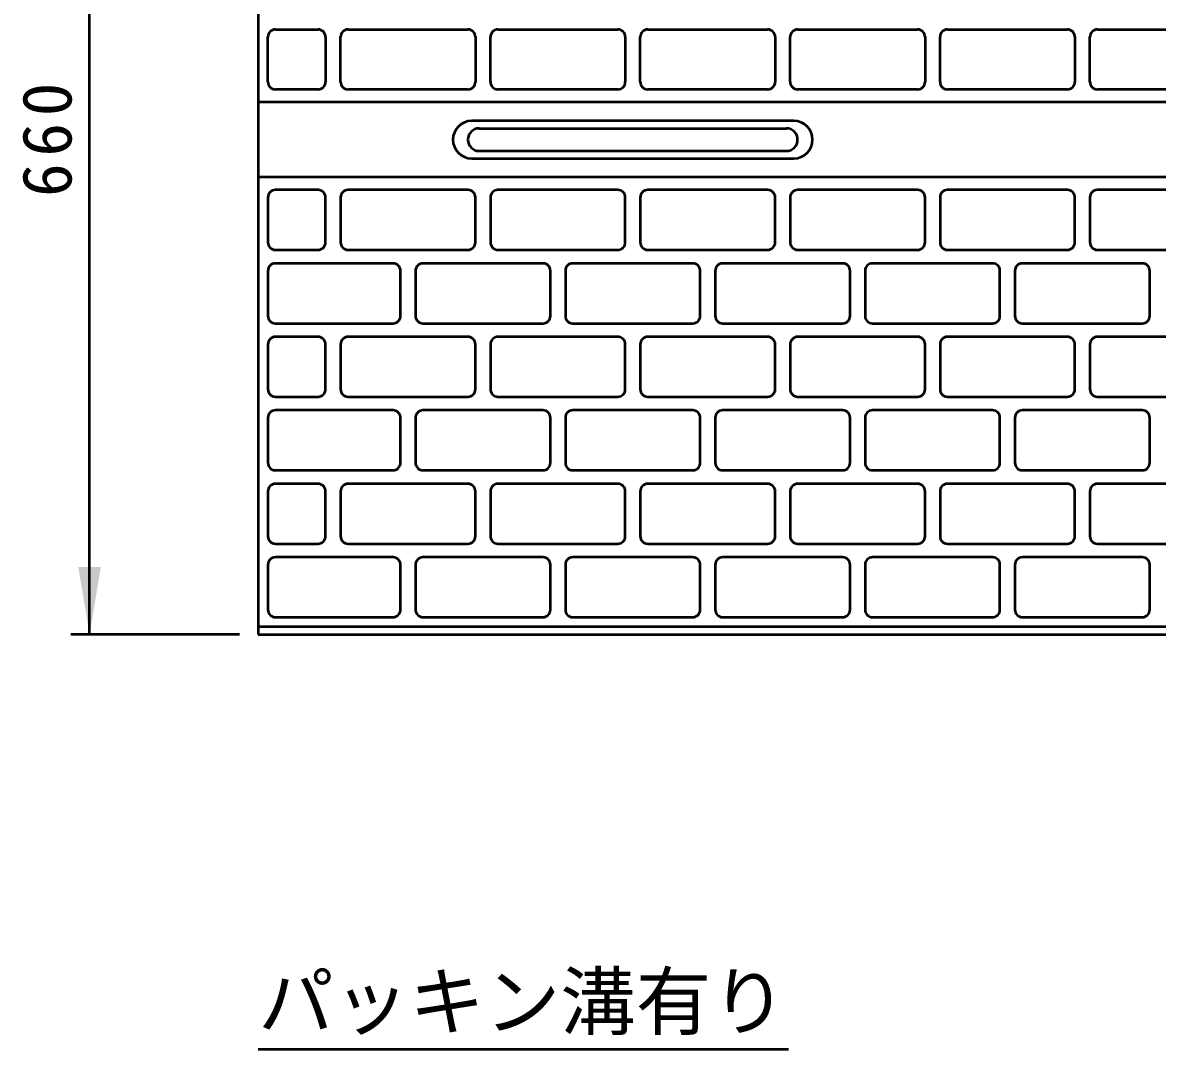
# Model space of a CAD drawing. Units: millimetres, scale not verified. Extents: x 100 to 4105, y 100 to 2870.
# Drawn here: x 2049 to 2655, y 1785 to 2333 of the extents above; entities that cross this region are included whole.
import ezdxf
from ezdxf.enums import TextEntityAlignment as Align

# ---------------------------------------------------------------- set-up
doc = ezdxf.new("R2010")
doc.units = ezdxf.units.MM
doc.header["$LTSCALE"] = 5
doc.layers.add('V-nasSTD', color=7, linetype='Continuous', lineweight=50)
doc.styles.add('ＭＳ ゴシック', font='')
doc.styles.get('ＭＳ ゴシック').set_extended_font_data('MS Gothic')

msp = doc.modelspace()

# ---------------------------------------------------------------- hatches: boundary and pattern name
at = {"layer": 'V-nasSTD'}
msp.add_hatch(color=256, dxfattribs=at).paths.add_polyline_path([(2078.975, 2042.142), (2084.975, 2006.142), (2090.975, 2042.142)])

# ---------------------------------------------------------------- linework, layer by layer
for p, q in [((2084.975, 2006.142), (2084.975, 2534.142)), ((2174.975, 2534.142), (2174.975, 2006.142)), ((2184.175, 2328.942), (2206.975, 2328.942)), ((2222.975, 2328.942), (2286.975, 2328.942)), ((2302.975, 2328.942), (2366.975, 2328.942)), ((2382.975, 2328.942), (2446.975, 2328.942)), ((2462.975, 2328.942), (2526.975, 2328.942)), ((2542.975, 2328.942), (2606.975, 2328.942)), ((2622.975, 2328.942), (2686.975, 2328.942)), ((2180.175, 2300.942), (2180.175, 2324.942)), ((2210.975, 2324.942), (2210.975, 2300.942)), ((2218.975, 2300.942), (2218.975, 2324.942)), ((2290.975, 2324.942), (2290.975, 2300.942)), ((2298.975, 2300.942), (2298.975, 2324.942)), ((2370.975, 2324.942), (2370.975, 2300.942)), ((2378.975, 2300.942), (2378.975, 2324.942)), ((2450.975, 2324.942), (2450.975, 2300.942)), ((2458.975, 2300.942), (2458.975, 2324.942)), ((2530.975, 2324.942), (2530.975, 2300.942)), ((2538.975, 2300.942), (2538.975, 2324.942)), ((2610.975, 2324.942), (2610.975, 2300.942)), ((2618.975, 2300.942), (2618.975, 2324.942)), ((2206.975, 2296.942), (2184.175, 2296.942)), ((2286.975, 2296.942), (2222.975, 2296.942)), ((2366.975, 2296.942), (2302.975, 2296.942)), ((2446.975, 2296.942), (2382.975, 2296.942)), ((2526.975, 2296.942), (2462.975, 2296.942)), ((2606.975, 2296.942), (2542.975, 2296.942)), ((2686.975, 2296.942), (2622.975, 2296.942)), ((2974.975, 2290.142), (2174.975, 2290.142)), ((2460.975, 2280.142), (2288.975, 2280.142)), ((2292.975, 2276.142), (2456.975, 2276.142)), ((2288.975, 2260.142), (2460.975, 2260.142)), ((2292.975, 2264.142), (2456.975, 2264.142)), ((2974.975, 2250.142), (2174.975, 2250.142)), ((2206.975, 2243.342), (2184.175, 2243.342)), ((2286.975, 2243.342), (2222.975, 2243.342)), ((2366.975, 2243.342), (2302.975, 2243.342)), ((2446.975, 2243.342), (2382.975, 2243.342)), ((2526.975, 2243.342), (2462.975, 2243.342)), ((2606.975, 2243.342), (2542.975, 2243.342)), ((2686.975, 2243.342), (2622.975, 2243.342)), ((2180.175, 2239.342), (2180.175, 2215.342)), ((2210.975, 2215.342), (2210.975, 2239.342)), ((2218.975, 2239.342), (2218.975, 2215.342)), ((2290.975, 2215.342), (2290.975, 2239.342)), ((2298.975, 2239.342), (2298.975, 2215.342)), ((2370.975, 2215.342), (2370.975, 2239.342)), ((2378.975, 2239.342), (2378.975, 2215.342)), ((2450.975, 2215.342), (2450.975, 2239.342)), ((2458.975, 2239.342), (2458.975, 2215.342)), ((2530.975, 2215.342), (2530.975, 2239.342)), ((2538.975, 2239.342), (2538.975, 2215.342)), ((2610.975, 2215.342), (2610.975, 2239.342)), ((2618.975, 2239.342), (2618.975, 2215.342)), ((2184.175, 2211.342), (2206.975, 2211.342)), ((2222.975, 2211.342), (2286.975, 2211.342)), ((2302.975, 2211.342), (2366.975, 2211.342)), ((2382.975, 2211.342), (2446.975, 2211.342)), ((2462.975, 2211.342), (2526.975, 2211.342)), ((2542.975, 2211.342), (2606.975, 2211.342)), ((2622.975, 2211.342), (2686.975, 2211.342)), ((2180.175, 2200.142), (2180.175, 2176.142)), ((2246.975, 2204.142), (2184.175, 2204.142)), ((2250.975, 2176.142), (2250.975, 2200.142)), ((2258.975, 2200.142), (2258.975, 2176.142)), ((2326.975, 2204.142), (2262.975, 2204.142)), ((2330.975, 2176.142), (2330.975, 2200.142)), ((2338.975, 2200.142), (2338.975, 2176.142)), ((2406.975, 2204.142), (2342.975, 2204.142)), ((2410.975, 2176.142), (2410.975, 2200.142)), ((2418.975, 2200.142), (2418.975, 2176.142)), ((2486.975, 2204.142), (2422.975, 2204.142)), ((2490.975, 2176.142), (2490.975, 2200.142)), ((2498.975, 2200.142), (2498.975, 2176.142)), ((2566.975, 2204.142), (2502.975, 2204.142)), ((2570.975, 2176.142), (2570.975, 2200.142)), ((2578.975, 2200.142), (2578.975, 2176.142)), ((2646.975, 2204.142), (2582.975, 2204.142)), ((2650.975, 2176.142), (2650.975, 2200.142)), ((2184.175, 2172.142), (2246.975, 2172.142)), ((2262.975, 2172.142), (2326.975, 2172.142)), ((2342.975, 2172.142), (2406.975, 2172.142)), ((2422.975, 2172.142), (2486.975, 2172.142)), ((2502.975, 2172.142), (2566.975, 2172.142)), ((2582.975, 2172.142), (2646.975, 2172.142)), ((2206.975, 2164.942), (2184.175, 2164.942)), ((2286.975, 2164.942), (2222.975, 2164.942)), ((2366.975, 2164.942), (2302.975, 2164.942)), ((2446.975, 2164.942), (2382.975, 2164.942)), ((2526.975, 2164.942), (2462.975, 2164.942)), ((2606.975, 2164.942), (2542.975, 2164.942)), ((2686.975, 2164.942), (2622.975, 2164.942)), ((2180.175, 2160.942), (2180.175, 2136.942)), ((2210.975, 2136.942), (2210.975, 2160.942)), ((2218.975, 2160.942), (2218.975, 2136.942)), ((2290.975, 2136.942), (2290.975, 2160.942)), ((2298.975, 2160.942), (2298.975, 2136.942)), ((2370.975, 2136.942), (2370.975, 2160.942)), ((2378.975, 2160.942), (2378.975, 2136.942)), ((2450.975, 2136.942), (2450.975, 2160.942)), ((2458.975, 2160.942), (2458.975, 2136.942)), ((2530.975, 2136.942), (2530.975, 2160.942)), ((2538.975, 2160.942), (2538.975, 2136.942)), ((2610.975, 2136.942), (2610.975, 2160.942)), ((2618.975, 2160.942), (2618.975, 2136.942)), ((2184.175, 2132.942), (2206.975, 2132.942)), ((2222.975, 2132.942), (2286.975, 2132.942)), ((2302.975, 2132.942), (2366.975, 2132.942)), ((2382.975, 2132.942), (2446.975, 2132.942)), ((2462.975, 2132.942), (2526.975, 2132.942)), ((2542.975, 2132.942), (2606.975, 2132.942)), ((2622.975, 2132.942), (2686.975, 2132.942)), ((2180.175, 2121.742), (2180.175, 2097.742)), ((2246.975, 2125.742), (2184.175, 2125.742)), ((2250.975, 2097.742), (2250.975, 2121.742)), ((2258.975, 2121.742), (2258.975, 2097.742)), ((2326.975, 2125.742), (2262.975, 2125.742)), ((2330.975, 2097.742), (2330.975, 2121.742)), ((2338.975, 2121.742), (2338.975, 2097.742)), ((2406.975, 2125.742), (2342.975, 2125.742)), ((2410.975, 2097.742), (2410.975, 2121.742)), ((2418.975, 2121.742), (2418.975, 2097.742)), ((2486.975, 2125.742), (2422.975, 2125.742)), ((2490.975, 2097.742), (2490.975, 2121.742)), ((2498.975, 2121.742), (2498.975, 2097.742)), ((2566.975, 2125.742), (2502.975, 2125.742)), ((2570.975, 2097.742), (2570.975, 2121.742)), ((2578.975, 2121.742), (2578.975, 2097.742)), ((2646.975, 2125.742), (2582.975, 2125.742)), ((2650.975, 2097.742), (2650.975, 2121.742)), ((2184.175, 2093.742), (2246.975, 2093.742)), ((2262.975, 2093.742), (2326.975, 2093.742)), ((2342.975, 2093.742), (2406.975, 2093.742)), ((2422.975, 2093.742), (2486.975, 2093.742)), ((2502.975, 2093.742), (2566.975, 2093.742)), ((2582.975, 2093.742), (2646.975, 2093.742)), ((2206.975, 2086.542), (2184.175, 2086.542)), ((2286.975, 2086.542), (2222.975, 2086.542)), ((2366.975, 2086.542), (2302.975, 2086.542)), ((2446.975, 2086.542), (2382.975, 2086.542)), ((2526.975, 2086.542), (2462.975, 2086.542)), ((2606.975, 2086.542), (2542.975, 2086.542)), ((2686.975, 2086.542), (2622.975, 2086.542)), ((2180.175, 2082.542), (2180.175, 2058.542)), ((2210.975, 2058.542), (2210.975, 2082.542)), ((2218.975, 2082.542), (2218.975, 2058.542)), ((2290.975, 2058.542), (2290.975, 2082.542)), ((2298.975, 2082.542), (2298.975, 2058.542)), ((2370.975, 2058.542), (2370.975, 2082.542)), ((2378.975, 2082.542), (2378.975, 2058.542)), ((2450.975, 2058.542), (2450.975, 2082.542)), ((2458.975, 2082.542), (2458.975, 2058.542)), ((2530.975, 2058.542), (2530.975, 2082.542)), ((2538.975, 2082.542), (2538.975, 2058.542)), ((2610.975, 2058.542), (2610.975, 2082.542)), ((2618.975, 2082.542), (2618.975, 2058.542)), ((2184.175, 2054.542), (2206.975, 2054.542)), ((2222.975, 2054.542), (2286.975, 2054.542)), ((2302.975, 2054.542), (2366.975, 2054.542)), ((2382.975, 2054.542), (2446.975, 2054.542)), ((2462.975, 2054.542), (2526.975, 2054.542)), ((2542.975, 2054.542), (2606.975, 2054.542)), ((2622.975, 2054.542), (2686.975, 2054.542)), ((2246.975, 2047.342), (2184.175, 2047.342)), ((2326.975, 2047.342), (2262.975, 2047.342)), ((2406.975, 2047.342), (2342.975, 2047.342)), ((2486.975, 2047.342), (2422.975, 2047.342)), ((2566.975, 2047.342), (2502.975, 2047.342)), ((2646.975, 2047.342), (2582.975, 2047.342)), ((2180.175, 2043.342), (2180.175, 2019.342)), ((2250.975, 2019.342), (2250.975, 2043.342)), ((2258.975, 2043.342), (2258.975, 2019.342)), ((2330.975, 2019.342), (2330.975, 2043.342)), ((2338.975, 2043.342), (2338.975, 2019.342)), ((2410.975, 2019.342), (2410.975, 2043.342)), ((2418.975, 2043.342), (2418.975, 2019.342)), ((2490.975, 2019.342), (2490.975, 2043.342)), ((2498.975, 2043.342), (2498.975, 2019.342)), ((2570.975, 2019.342), (2570.975, 2043.342)), ((2578.975, 2043.342), (2578.975, 2019.342)), ((2650.975, 2019.342), (2650.975, 2043.342)), ((2184.175, 2015.342), (2246.975, 2015.342)), ((2262.975, 2015.342), (2326.975, 2015.342)), ((2342.975, 2015.342), (2406.975, 2015.342)), ((2422.975, 2015.342), (2486.975, 2015.342)), ((2502.975, 2015.342), (2566.975, 2015.342)), ((2582.975, 2015.342), (2646.975, 2015.342)), ((2164.975, 2006.142), (2074.975, 2006.142)), ((2974.975, 2010.142), (2174.975, 2010.142)), ((2174.975, 2006.142), (3774.975, 2006.142)), ((2174.975, 1784.815), (2458.182, 1784.815))]:
    msp.add_line(p, q, dxfattribs=at)
for centre, radius, start, end in [((2184.175, 2324.942), 4, 90, 180), ((2206.975, 2324.942), 4, 0, 90), ((2222.975, 2324.942), 4, 90, 180), ((2286.975, 2324.942), 4, 0, 90), ((2302.975, 2324.942), 4, 90, 180), ((2366.975, 2324.942), 4, 0, 90), ((2382.975, 2324.942), 4, 90, 180), ((2446.975, 2324.942), 4, 0, 90), ((2462.975, 2324.942), 4, 90, 180), ((2526.975, 2324.942), 4, 0, 90), ((2542.975, 2324.942), 4, 90, 180), ((2606.975, 2324.942), 4, 0, 90), ((2622.975, 2324.942), 4, 90, 180), ((2184.175, 2300.942), 4, 180, 270), ((2206.975, 2300.942), 4, 270, 0), ((2222.975, 2300.942), 4, 180, 270), ((2286.975, 2300.942), 4, 270, 0), ((2302.975, 2300.942), 4, 180, 270), ((2366.975, 2300.942), 4, 270, 0), ((2382.975, 2300.942), 4, 180, 270), ((2446.975, 2300.942), 4, 270, 0), ((2462.975, 2300.942), 4, 180, 270), ((2526.975, 2300.942), 4, 270, 0), ((2542.975, 2300.942), 4, 180, 270), ((2606.975, 2300.942), 4, 270, 0), ((2622.975, 2300.942), 4, 180, 270), ((2288.975, 2270.142), 10, 90, 270), ((2460.975, 2270.142), 10, 270, 90), ((2292.975, 2270.142), 6, 90, 270), ((2456.975, 2270.142), 6, 270, 90), ((2184.175, 2239.342), 4, 90, 180), ((2206.975, 2239.342), 4, 0, 90), ((2222.975, 2239.342), 4, 90, 180), ((2286.975, 2239.342), 4, 0, 90), ((2302.975, 2239.342), 4, 90, 180), ((2366.975, 2239.342), 4, 0, 90), ((2382.975, 2239.342), 4, 90, 180), ((2446.975, 2239.342), 4, 0, 90), ((2462.975, 2239.342), 4, 90, 180), ((2526.975, 2239.342), 4, 0, 90), ((2542.975, 2239.342), 4, 90, 180), ((2606.975, 2239.342), 4, 0, 90), ((2622.975, 2239.342), 4, 90, 180), ((2184.175, 2215.342), 4, 180, 270), ((2206.975, 2215.342), 4, 270, 0), ((2222.975, 2215.342), 4, 180, 270), ((2286.975, 2215.342), 4, 270, 0), ((2302.975, 2215.342), 4, 180, 270), ((2366.975, 2215.342), 4, 270, 0), ((2382.975, 2215.342), 4, 180, 270), ((2446.975, 2215.342), 4, 270, 0), ((2462.975, 2215.342), 4, 180, 270), ((2526.975, 2215.342), 4, 270, 0), ((2542.975, 2215.342), 4, 180, 270), ((2606.975, 2215.342), 4, 270, 0), ((2622.975, 2215.342), 4, 180, 270), ((2184.175, 2200.142), 4, 90, 180), ((2246.975, 2200.142), 4, 0, 90), ((2262.975, 2200.142), 4, 90, 180), ((2326.975, 2200.142), 4, 0, 90), ((2342.975, 2200.142), 4, 90, 180), ((2406.975, 2200.142), 4, 0, 90), ((2422.975, 2200.142), 4, 90, 180), ((2486.975, 2200.142), 4, 0, 90), ((2502.975, 2200.142), 4, 90, 180), ((2566.975, 2200.142), 4, 0, 90), ((2582.975, 2200.142), 4, 90, 180), ((2646.975, 2200.142), 4, 0, 90), ((2184.175, 2176.142), 4, 180, 270), ((2246.975, 2176.142), 4, 270, 0), ((2262.975, 2176.142), 4, 180, 270), ((2326.975, 2176.142), 4, 270, 0), ((2342.975, 2176.142), 4, 180, 270), ((2406.975, 2176.142), 4, 270, 0), ((2422.975, 2176.142), 4, 180, 270), ((2486.975, 2176.142), 4, 270, 0), ((2502.975, 2176.142), 4, 180, 270), ((2566.975, 2176.142), 4, 270, 0), ((2582.975, 2176.142), 4, 180, 270), ((2646.975, 2176.142), 4, 270, 0), ((2184.175, 2160.942), 4, 90, 180), ((2206.975, 2160.942), 4, 0, 90), ((2222.975, 2160.942), 4, 90, 180), ((2286.975, 2160.942), 4, 0, 90), ((2302.975, 2160.942), 4, 90, 180), ((2366.975, 2160.942), 4, 0, 90), ((2382.975, 2160.942), 4, 90, 180), ((2446.975, 2160.942), 4, 0, 90), ((2462.975, 2160.942), 4, 90, 180), ((2526.975, 2160.942), 4, 0, 90), ((2542.975, 2160.942), 4, 90, 180), ((2606.975, 2160.942), 4, 0, 90), ((2622.975, 2160.942), 4, 90, 180), ((2184.175, 2136.942), 4, 180, 270), ((2206.975, 2136.942), 4, 270, 0), ((2222.975, 2136.942), 4, 180, 270), ((2286.975, 2136.942), 4, 270, 0), ((2302.975, 2136.942), 4, 180, 270), ((2366.975, 2136.942), 4, 270, 0), ((2382.975, 2136.942), 4, 180, 270), ((2446.975, 2136.942), 4, 270, 0), ((2462.975, 2136.942), 4, 180, 270), ((2526.975, 2136.942), 4, 270, 0), ((2542.975, 2136.942), 4, 180, 270), ((2606.975, 2136.942), 4, 270, 0), ((2622.975, 2136.942), 4, 180, 270), ((2184.175, 2121.742), 4, 90, 180), ((2246.975, 2121.742), 4, 0, 90), ((2262.975, 2121.742), 4, 90, 180), ((2326.975, 2121.742), 4, 0, 90), ((2342.975, 2121.742), 4, 90, 180), ((2406.975, 2121.742), 4, 0, 90), ((2422.975, 2121.742), 4, 90, 180), ((2486.975, 2121.742), 4, 0, 90), ((2502.975, 2121.742), 4, 90, 180), ((2566.975, 2121.742), 4, 0, 90), ((2582.975, 2121.742), 4, 90, 180), ((2646.975, 2121.742), 4, 0, 90), ((2184.175, 2097.742), 4, 180, 270), ((2246.975, 2097.742), 4, 270, 0), ((2262.975, 2097.742), 4, 180, 270), ((2326.975, 2097.742), 4, 270, 0), ((2342.975, 2097.742), 4, 180, 270), ((2406.975, 2097.742), 4, 270, 0), ((2422.975, 2097.742), 4, 180, 270), ((2486.975, 2097.742), 4, 270, 0), ((2502.975, 2097.742), 4, 180, 270), ((2566.975, 2097.742), 4, 270, 0), ((2582.975, 2097.742), 4, 180, 270), ((2646.975, 2097.742), 4, 270, 0), ((2184.175, 2082.542), 4, 90, 180), ((2206.975, 2082.542), 4, 0, 90), ((2222.975, 2082.542), 4, 90, 180), ((2286.975, 2082.542), 4, 0, 90), ((2302.975, 2082.542), 4, 90, 180), ((2366.975, 2082.542), 4, 0, 90), ((2382.975, 2082.542), 4, 90, 180), ((2446.975, 2082.542), 4, 0, 90), ((2462.975, 2082.542), 4, 90, 180), ((2526.975, 2082.542), 4, 0, 90), ((2542.975, 2082.542), 4, 90, 180), ((2606.975, 2082.542), 4, 0, 90), ((2622.975, 2082.542), 4, 90, 180), ((2184.175, 2058.542), 4, 180, 270), ((2206.975, 2058.542), 4, 270, 0), ((2222.975, 2058.542), 4, 180, 270), ((2286.975, 2058.542), 4, 270, 0), ((2302.975, 2058.542), 4, 180, 270), ((2366.975, 2058.542), 4, 270, 0), ((2382.975, 2058.542), 4, 180, 270), ((2446.975, 2058.542), 4, 270, 0), ((2462.975, 2058.542), 4, 180, 270), ((2526.975, 2058.542), 4, 270, 0), ((2542.975, 2058.542), 4, 180, 270), ((2606.975, 2058.542), 4, 270, 0), ((2622.975, 2058.542), 4, 180, 270), ((2184.175, 2043.342), 4, 90, 180), ((2246.975, 2043.342), 4, 0, 90), ((2262.975, 2043.342), 4, 90, 180), ((2326.975, 2043.342), 4, 0, 90), ((2342.975, 2043.342), 4, 90, 180), ((2406.975, 2043.342), 4, 0, 90), ((2422.975, 2043.342), 4, 90, 180), ((2486.975, 2043.342), 4, 0, 90), ((2502.975, 2043.342), 4, 90, 180), ((2566.975, 2043.342), 4, 0, 90), ((2582.975, 2043.342), 4, 90, 180), ((2646.975, 2043.342), 4, 0, 90), ((2184.175, 2019.342), 4, 180, 270), ((2246.975, 2019.342), 4, 270, 0), ((2262.975, 2019.342), 4, 180, 270), ((2326.975, 2019.342), 4, 270, 0), ((2342.975, 2019.342), 4, 180, 270), ((2406.975, 2019.342), 4, 270, 0), ((2422.975, 2019.342), 4, 180, 270), ((2486.975, 2019.342), 4, 270, 0), ((2502.975, 2019.342), 4, 180, 270), ((2566.975, 2019.342), 4, 270, 0), ((2582.975, 2019.342), 4, 180, 270), ((2646.975, 2019.342), 4, 270, 0)]:
    msp.add_arc(centre, radius, start, end, dxfattribs=at)

# ---------------------------------------------------------------- texts
at = {"layer": 'V-nasSTD', "style": 'ＭＳ ゴシック'}
msp.add_text('パッキン溝有り', height=29.56, dxfattribs=at).set_placement((2174.975, 1825.135), align=Align.TOP_LEFT)
at = {"layer": 'V-nasSTD', "insert": (2048.975, 2239.542), "char_height": 26.39, "attachment_point": 1, "rotation": 90, "style": 'ＭＳ ゴシック'}
msp.add_mtext('\\T1.2;660', dxfattribs=at)

doc.saveas('drawing.dxf')
